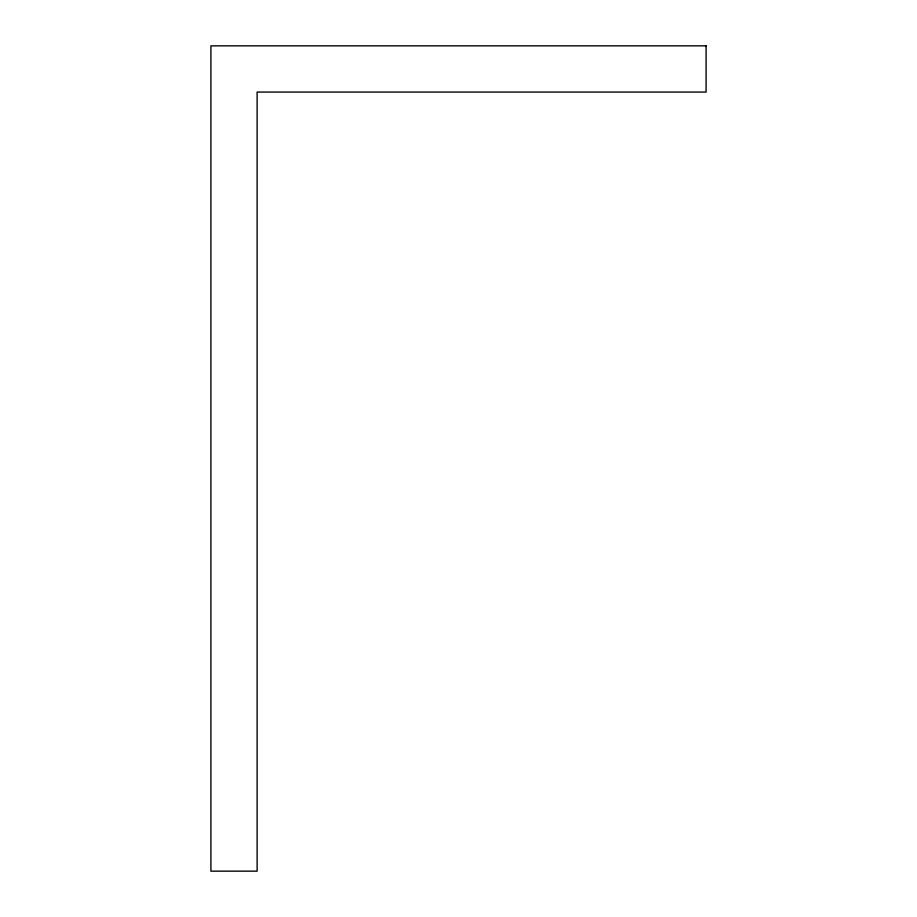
<?xml version="1.0" encoding="UTF-8"?>
<svg xmlns="http://www.w3.org/2000/svg" width="917" height="917" viewBox="0 0 917 917"><rect width="100%" height="100%" fill="white"/><g stroke="black" fill="none" stroke-linecap="round" stroke-linejoin="round"><path stroke-width="1.38" d="M706.09 45.85L210.91 45.85L210.91 871.15L257.127 871.15L257.127 92.067L706.09 92.067L706.09 45.85"/></g></svg>
